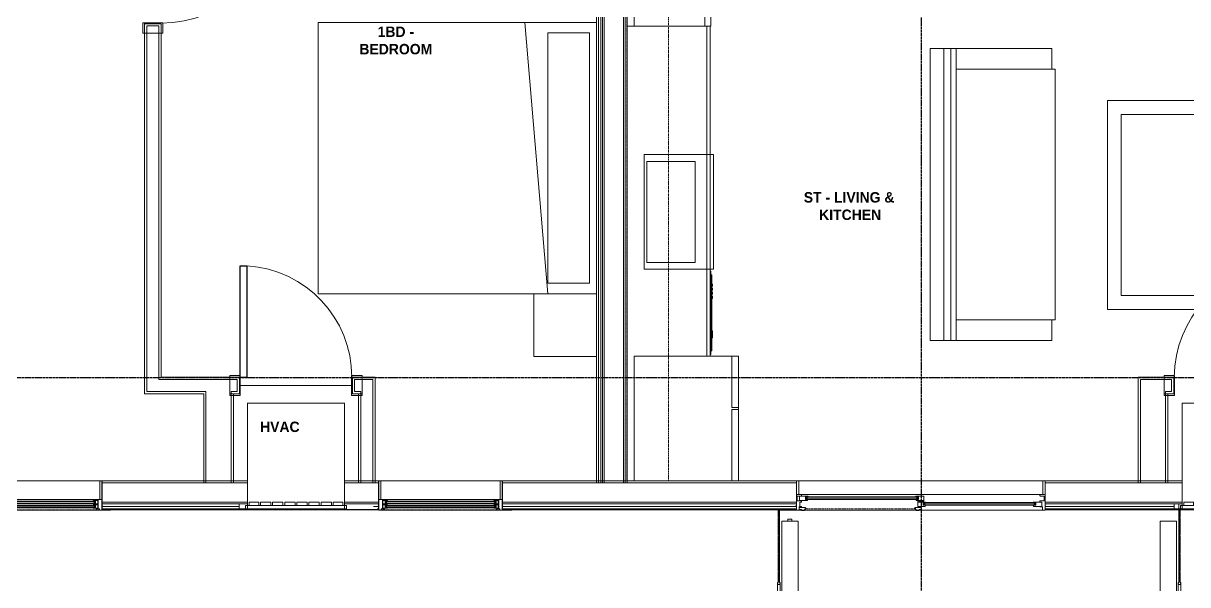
# Model space of a CAD drawing. Header units: inches. Extents: x -4093 to -1777, y 9773 to 12264.
# Drawn here: x -3085.6 to -2750.8, y 11226.4 to 11387.7 of the extents above; entities that cross this region are included whole.
import ezdxf

# ---------------------------------------------------------------- set-up
doc = ezdxf.new("R2010")
doc.units = ezdxf.units.IN
doc.header["$MEASUREMENT"] = 0
for name, pattern in [('Center 1_4_', [0.53125, 0.25, -0.09375, 0.09375, -0.09375]), ('Dash', [0.25, 0.125, -0.125]), ('Grid Line 1_2_', [0.875, 0.5, -0.125, 0.125, -0.125]), ('Hidden 1_8_', [0.1875, 0.125, -0.0625])]:
    doc.linetypes.add(name, pattern=pattern)
for name, color, linetype, lineweight in [('0-1', 7, 'Continuous', 5), ('0-2', 7, 'Continuous', 9), ('A-AREA-IDEN', 2, 'Continuous', 9), ('A-DETL-CNTR', 5, 'Center 1_4_', 9), ('A-DETL-GENF', 92, 'Continuous', 18), ('A-DETL-GENF-2', 92, 'Continuous', 9), ('A-DETL-GENF-HDLN', 1, 'Dash', 9), ('A-DETL-HDLN', 90, 'Hidden 1_8_', 9), ('A-DOOR', 31, 'Continuous', 18), ('A-DOOR-1', 7, 'Continuous', 9), ('A-DOOR-2', 10, 'Continuous', 30), ('A-DOOR-4', 31, 'Continuous', 9), ('A-DOOR-FRAM-2', 31, 'Continuous', 9), ('A-FLOR-1', 7, 'Continuous', 9), ('A-FLOR-2', 192, 'Continuous', 9), ('A-FLOR-HRAL', 11, 'Continuous', 9), ('A-GENM', 5, 'Continuous', 9), ('A-GLAZ', 151, 'Continuous', 18), ('A-GLAZ-1', 151, 'Continuous', 9), ('A-GLAZ-2', 151, 'Continuous', 30), ('A-WALL', 113, 'Continuous', 18), ('A-WALL-1', 7, 'Continuous', 9), ('A-WALL-2', 250, 'Continuous', 18), ('A-WALL-3', 113, 'Continuous', 9), ('I-FURN', 30, 'Continuous', 9), ('I-FURN-1', 7, 'Continuous', 9), ('I-WALL-1', 7, 'Continuous', 9), ('P-SANR-FIXT-1', 7, 'Continuous', 9), ('Q-CASE-1', 7, 'Continuous', 9), ('Q-CASE-HDLN-1', 7, 'Dash', 9), ('Q-SPCQ-1', 7, 'Continuous', 9), ('S-BEAM', 12, 'Continuous', 9), ('S-GRID-1', 1, 'Grid Line 1_2_', 30)]:
    doc.layers.add(name, color=color, linetype=linetype, lineweight=lineweight)
doc.styles.add('Century Gothic_B', font='GOTHICB.TTF', dxfattribs={"height": 3})

# ---------------------------------------------------------------- blocks, each defined once
blk = doc.blocks.new('SWING - SINGLE - FLUSH - SWING - FLUSH - 2-10 x 6-8 - PRIVACY-4346070-BACKGROUND - 3RD FLOOR')
at = {"layer": 'A-DOOR-1'}
for p, q in [((-20, 2.37), (-20, 2.87)), ((-20, 2.87), (-17, 2.87)), ((-20, 2.37), (-17, 2.37)), ((-20, -2.88), (-20, 2.37)), ((-17, 2.37), (-20, 2.37)), ((-17, 2.87), (-17, 2.37)), ((-17, 2.37), (-17, -2.88)), ((17, 2.37), (17, 2.87)), ((17, 2.87), (20, 2.87)), ((17, 2.37), (20, 2.37)), ((17, -2.88), (17, 2.37)), ((20, 2.37), (17, 2.37)), ((20, 2.87), (20, 2.37)), ((20, 2.37), (20, -2.88)), ((-17, -2.88), (-20, -2.88)), ((20, -2.88), (17, -2.88))]:
    blk.add_line(p, q, dxfattribs=at)
blk.add_arc((17, -2.38), 34.07, 180, 266.6343, dxfattribs=at)
at = {"layer": 'A-DOOR-2'}
for p, q in [((15, -2.38), (15, -36.38)), ((17, -2.38), (15, -2.38)), ((17, -2.38), (17, -36.38)), ((17, -36.38), (15, -36.38))]:
    blk.add_line(p, q, dxfattribs=at)
blk = doc.blocks.new('Bed-Standard - King 78_ x 80_-V2-BACKGROUND - 3RD FLOOR')
at = {"layer": 'I-FURN-1'}
for p, q in [((-28.31, 38.2), (-28.31, -41.8)), ((49.69, -41.8), (49.69, 38.2)), ((-25.31, 36.2), (-25.31, 24.2)), ((-25.31, 36.2), (46.69, 36.2)), ((46.69, 36.2), (46.69, 24.2)), ((49.69, 24.2), (-28.31, 17.63)), ((-25.31, 24.2), (46.69, 24.2)), ((-28.31, -41.8), (49.69, -41.8))]:
    blk.add_line(p, q, dxfattribs=at)
blk = doc.blocks.new('Table-Night Stand - 18_ x 18_ x 24_-V13-BACKGROUND - 3RD FLOOR')
at = {"layer": 'I-FURN-1'}
for p, q in [((18.15, 0), (18.15, 18)), ((0.15, 0), (18.15, 0))]:
    blk.add_line(p, q, dxfattribs=at)
blk = doc.blocks.new('SWING - SINGLE - FLUSH - SWING - 32_ x 80_ - WITH ACOUSTICAL SEAL-4346081-BACKGROUND - 3RD FLOOR')
at = {"layer": 'A-DOOR-1'}
for p, q in [((-19, 2.37), (-19, 2.87)), ((-19, 2.87), (-16, 2.87)), ((-19, 2.37), (-16, 2.37)), ((-19, -2.88), (-19, 2.37)), ((-16, 2.37), (-19, 2.37)), ((-16, 2.87), (-16, 2.37)), ((-16, 2.37), (-16, -2.88)), ((16, 2.37), (16, 2.87)), ((16, 2.87), (19, 2.87)), ((16, 2.37), (19, 2.37)), ((16, -2.88), (16, 2.37)), ((19, 2.37), (16, 2.37)), ((19, 2.87), (19, 2.37)), ((19, 2.37), (19, -2.88)), ((-16, -2.88), (-19, -2.88)), ((19, -2.88), (16, -2.88))]:
    blk.add_line(p, q, dxfattribs=at)
blk.add_arc((16, -2.38), 32.07, 180, 266.4241, dxfattribs=at)
at = {"layer": 'A-DOOR-2'}
for p, q in [((14, -2.38), (14, -34.38)), ((16, -2.38), (14, -2.38)), ((16, -2.38), (16, -34.38)), ((16, -34.38), (14, -34.38))]:
    blk.add_line(p, q, dxfattribs=at)
blk = doc.blocks.new('Couch-Both_Arms-Generic - 1-1372852-BACKGROUND - 3RD FLOOR')
at = {"layer": 'I-FURN'}
for p, q in [((-42, 17.5), (-36, 17.5)), ((-42, -10), (-42, 17.5)), ((-36, 18.5), (36, 18.5)), ((-36, 17.5), (-36, 18.5)), ((-36, 17.5), (-36, -10)), ((36, 18.5), (36, 17.5)), ((36, 17.5), (42, 17.5)), ((36, -10), (36, 17.5)), ((42, 17.5), (42, -10)), ((-42, -10), (42, -10)), ((-42, -13.5), (-42, -10)), ((42, -10), (42, -13.5)), ((-42, -11.5), (42, -11.5)), ((-42, -13.5), (42, -13.5)), ((42, -13.5), (-42, -13.5))]:
    blk.add_line(p, q, dxfattribs=at)
at = {"layer": 'I-FURN-1'}
for p, q in [((-42, -17.5), (-42, -13.5)), ((42, -13.5), (42, -17.5)), ((42, -17.5), (-42, -17.5))]:
    blk.add_line(p, q, dxfattribs=at)
blk = doc.blocks.new('Table-Coffee - one-1372853-BACKGROUND - 3RD FLOOR')
at = {"layer": 'I-FURN-1'}
for p, q in [((-29.28, 11.25), (30.72, 11.25)), ((-29.28, -18.75), (-29.28, 11.25)), ((30.72, 11.25), (30.72, -18.75)), ((26.72, 7.25), (-25.28, 7.25)), ((-25.28, 7.25), (-25.28, -14.75)), ((26.72, -14.75), (26.72, 7.25)), ((-25.28, -14.75), (26.72, -14.75)), ((30.72, -18.75), (-29.28, -18.75))]:
    blk.add_line(p, q, dxfattribs=at)
blk = doc.blocks.new('SWING - SINGLE - FLUSH - SWING - 32_ x 80_ - WITH ACOUSTICAL SEAL-4346071-BACKGROUND - 3RD FLOOR')
at = {"layer": 'A-DOOR-1'}
for p, q in [((-16, 2.87), (-19, 2.87)), ((-19, 2.87), (-19, -2.38)), ((-16, -2.38), (-16, 2.87)), ((19, 2.87), (16, 2.87)), ((16, 2.87), (16, -2.38)), ((19, -2.38), (19, 2.87)), ((-19, -2.38), (-16, -2.38)), ((-16, -2.38), (-19, -2.38)), ((-19, -2.38), (-19, -2.88)), ((-19, -2.88), (-16, -2.88)), ((-16, -2.88), (-16, -2.38)), ((16, -2.38), (19, -2.38)), ((19, -2.38), (16, -2.38)), ((16, -2.38), (16, -2.88)), ((16, -2.88), (19, -2.88)), ((19, -2.88), (19, -2.38))]:
    blk.add_line(p, q, dxfattribs=at)
blk.add_arc((16, 2.37), 32.07, 93.5759, 180, dxfattribs=at)
at = {"layer": 'A-DOOR-2'}
for p, q in [((14, 2.37), (14, 34.38)), ((16, 34.38), (14, 34.38)), ((16, 2.37), (16, 34.38)), ((16, 2.37), (14, 2.37))]:
    blk.add_line(p, q, dxfattribs=at)
blk = doc.blocks.new('OD_CW_Base Cabinet - OD_CW_Base Cabinet-V61-BACKGROUND - 3RD FLOOR')
at = {"layer": 'Q-CASE-1'}
for p, q in [((0.74, 23.81), (0.74, 21.81)), ((36.49, 0), (131.34, 0)), ((161.34, 0), (191.34, 0))]:
    blk.add_line(p, q, dxfattribs=at)
blk = doc.blocks.new('OD_CW_Upper Cabinet - OD_CW_Upper Cabinet-4366994-BACKGROUND - 3RD FLOOR')
at = {"layer": 'Q-CASE-HDLN-1'}
for p, q in [((191.34, 24), (0.74, 24)), ((0.74, 24), (0.74, 12)), ((191.34, 12), (191.34, 24)), ((0.74, 12), (191.34, 12))]:
    blk.add_line(p, q, dxfattribs=at)
blk = doc.blocks.new('Refrigerator_-_Side-by-Side_6047 - 36_ X 30_-1372843-BACKGROUND - 3RD FLOOR')
at = {"layer": 'Q-SPCQ-1'}
for p, q in [((-17.88, 15.58), (17.87, 15.58)), ((-17.88, -14.42), (-17.88, 15.58)), ((-17.88, 15.58), (-3.13, 15.58)), ((-17.88, 15.58), (-17.88, 13.58)), ((-3.13, 13.58), (-17.88, 13.58)), ((-3.13, 13.58), (-3.13, 15.58)), ((-2.63, 15.58), (17.87, 15.58)), ((-2.63, 15.58), (-2.63, 13.58)), ((17.87, 13.58), (-2.63, 13.58)), ((17.87, 15.58), (17.87, -14.42)), ((17.87, 13.58), (17.87, 15.58)), ((17.87, -14.42), (-17.88, -14.42))]:
    blk.add_line(p, q, dxfattribs=at)
blk = doc.blocks.new('Stainless Steel Farmhous Kitchen Sink - Stainless Steel Farmhous Kitchen Sink-2443921-BACKGROUND - 3RD FLOOR')
at = {"layer": 'P-SANR-FIXT-1'}
for p, q in [((0, -2.25), (-33, -2.25)), ((-33, -2.25), (-33, -22.2)), ((-31, -16.96), (-31, -3)), ((-31, -3), (-2, -3)), ((-2, -3), (-2, -16.96)), ((0, -22.2), (0, -2.25)), ((-2, -16.96), (-31, -16.96)), ((-33, -22.2), (0, -22.2))]:
    blk.add_line(p, q, dxfattribs=at)
blk = doc.blocks.new('CTR - 1st Phase - Unit Layouts_rvt-1-BACKGROUND - 3RD FLOOR')
at = {"layer": 'A-FLOR-1'}
for p, q in [((-3023.17, 11283.64), (-2991.17, 11283.64)), ((-2862.59, 11256.26), (-2792.46, 11256.26))]:
    blk.add_line(p, q, dxfattribs=at)
at = {"layer": 'A-WALL-1'}
for p, q in [((-3045.95, 11387.61), (-3050.7, 11387.61)), ((-3050.7, 11387.61), (-3050.7, 11281.26)), ((-3045.95, 11286.01), (-3045.95, 11387.61)), ((-3023.42, 11286.01), (-3045.95, 11286.01)), ((-3023.42, 11281.26), (-3023.42, 11286.01)), ((-2989.17, 11286.01), (-2990.92, 11286.01)), ((-2990.92, 11286.01), (-2990.92, 11281.26)), ((-2985.05, 11286.01), (-2989.17, 11286.01)), ((-2984.42, 11286.01), (-2985.05, 11286.01)), ((-2984.42, 11255.64), (-2984.42, 11286.01)), ((-2754.79, 11286.02), (-2756.47, 11286.02)), ((-2754.79, 11281.27), (-2754.79, 11286.02)), ((-3050.7, 11281.26), (-3050.07, 11281.26)), ((-3050.07, 11281.26), (-3045.95, 11281.26)), ((-3045.95, 11281.26), (-3033.67, 11281.26)), ((-3025.17, 11281.26), (-3023.42, 11281.26)), ((-2990.92, 11281.26), (-2989.17, 11281.26)), ((-2989.17, 11281.26), (-2989.17, 11255.64)), ((-2756.47, 11281.27), (-2754.79, 11281.27)), ((-2989.17, 11255.64), (-2984.42, 11255.64))]:
    blk.add_line(p, q, dxfattribs=at)
at = {"layer": 'A-WALL-2'}
for p, q in [((-3050.07, 11386.98), (-3050.07, 11281.89)), ((-3048.32, 11386.98), (-3050.07, 11386.98)), ((-3046.57, 11386.98), (-3048.32, 11386.98)), ((-3046.57, 11285.39), (-3046.57, 11386.98)), ((-3045.95, 11285.39), (-3046.57, 11285.39)), ((-3024.05, 11285.39), (-3045.95, 11285.39)), ((-3024.05, 11283.64), (-3024.05, 11285.39)), ((-3024.05, 11281.89), (-3024.05, 11283.64)), ((-2989.17, 11285.39), (-2990.3, 11285.39)), ((-2990.3, 11285.39), (-2990.3, 11283.64)), ((-2990.3, 11283.64), (-2990.3, 11281.89)), ((-2989.17, 11285.39), (-2988.55, 11285.39)), ((-2988.55, 11285.39), (-2985.05, 11285.39)), ((-2985.05, 11285.39), (-2985.05, 11255.64)), ((-2764.35, 11285.39), (-2764.35, 11255.64)), ((-2764.35, 11285.39), (-2757.1, 11285.39)), ((-2757.1, 11285.39), (-2756.47, 11285.39)), ((-2755.41, 11285.39), (-2756.47, 11285.39)), ((-2755.41, 11283.64), (-2755.41, 11285.39)), ((-2755.41, 11281.89), (-2755.41, 11283.64)), ((-3046.57, 11281.89), (-3050.07, 11281.89)), ((-3045.95, 11281.89), (-3046.57, 11281.89)), ((-3045.95, 11281.89), (-3033.05, 11281.89)), ((-3033.05, 11281.26), (-3033.05, 11281.89)), ((-3033.05, 11281.26), (-3033.05, 11255.64)), ((-3025.8, 11281.89), (-3024.05, 11281.89)), ((-3025.8, 11281.26), (-3025.8, 11281.89)), ((-3025.8, 11281.26), (-3025.8, 11255.64)), ((-2990.3, 11281.89), (-2989.17, 11281.89)), ((-2989.17, 11281.89), (-2988.55, 11281.89)), ((-2988.55, 11281.89), (-2988.55, 11255.64)), ((-2757.1, 11281.89), (-2757.1, 11255.64)), ((-2757.1, 11281.89), (-2756.47, 11281.89)), ((-2756.47, 11281.89), (-2755.41, 11281.89))]:
    blk.add_line(p, q, dxfattribs=at)
at = {"layer": 'I-WALL-1'}
for p, q in [((-2764.35, 11286.02), (-2764.97, 11286.02)), ((-2764.97, 11286.02), (-2764.97, 11255.64)), ((-2756.47, 11286.02), (-2764.35, 11286.02)), ((-3033.67, 11281.26), (-3033.67, 11255.64)), ((-3025.17, 11255.64), (-3025.17, 11281.26)), ((-2756.47, 11255.64), (-2756.47, 11281.27)), ((-3033.67, 11255.64), (-3025.17, 11255.64)), ((-2764.97, 11255.64), (-2756.47, 11255.64))]:
    blk.add_line(p, q, dxfattribs=at)
at = {"layer": 'Q-CASE-1'}
for p, q in [((-2889.07, 11386.87), (-2889.07, 11292.02)), ((-2889.07, 11292.02), (-2889.07, 11386.87)), ((-2888.07, 11386.87), (-2888.07, 11292.02)), ((-2909.89, 11256.27), (-2911.89, 11256.27))]:
    blk.add_line(p, q, dxfattribs=at)
at = {"layer": 'Q-SPCQ-1'}
for p, q in [((-2909.89, 11386.87), (-2909.89, 11416.87)), ((-2889.64, 11386.87), (-2889.64, 11416.87)), ((-2889.64, 11416.87), (-2889.64, 11386.87)), ((-2887.89, 11416.87), (-2887.89, 11386.87)), ((-2909.89, 11386.87), (-2911.89, 11386.87)), ((-2889.64, 11386.87), (-2909.89, 11386.87)), ((-2889.64, 11386.87), (-2887.89, 11386.87)), ((-2888.05, 11316.52), (-2888.07, 11316.52)), ((-2887.86, 11315.45), (-2887.86, 11316.32)), ((-2887.86, 11292.72), (-2887.86, 11315.45)), ((-2887.86, 11315.43), (-2887.61, 11315.43)), ((-2887.61, 11315.43), (-2887.61, 11293.61)), ((-2887.36, 11312.8), (-2887.61, 11312.8)), ((-2887.61, 11312.21), (-2887.36, 11312.21)), ((-2887.36, 11311.62), (-2887.61, 11311.62)), ((-2887.61, 11311.03), (-2887.36, 11311.03)), ((-2887.36, 11310.44), (-2887.61, 11310.44)), ((-2887.36, 11312.8), (-2887.36, 11312.21)), ((-2887.36, 11311.62), (-2887.36, 11311.03)), ((-2887.36, 11310.44), (-2887.36, 11309.85)), ((-2887.61, 11309.85), (-2887.36, 11309.85)), ((-2887.36, 11309.26), (-2887.61, 11309.26)), ((-2887.61, 11308.67), (-2887.36, 11308.67)), ((-2887.36, 11309.26), (-2887.36, 11308.67)), ((-2887.36, 11299.31), (-2887.61, 11299.31)), ((-2887.61, 11297.34), (-2887.36, 11297.34)), ((-2887.36, 11299.31), (-2887.36, 11298.33)), ((-2887.36, 11298.33), (-2887.36, 11297.34)), ((-2887.86, 11293.61), (-2887.61, 11293.61)), ((-2888.07, 11292.52), (-2888.05, 11292.52))]:
    blk.add_line(p, q, dxfattribs=at)
for centre, radius, start, end in [((-2888.93, 11315.45), 1.07, 0, 36.3436), ((-2888.05, 11316.32), 0.197, 0, 90), ((-2888.05, 11292.72), 0.197, 270, 0), ((-2888.05, 11292.72), 0.197, 285, 345)]:
    blk.add_arc(centre, radius, start, end, dxfattribs=at)
at = {"layer": '0-2'}
for name, p, rotation in [('OD_CW_Upper Cabinet - OD_CW_Upper Cabinet-4366994-BACKGROUND - 3RD FLOOR', (-2888.07, 11255.53), 90.00000000001663), ('OD_CW_Base Cabinet - OD_CW_Base Cabinet-V61-BACKGROUND - 3RD FLOOR', (-2888.07, 11255.53), 89.99999999999577), ('SWING - SINGLE - FLUSH - SWING - FLUSH - 2-10 x 6-8 - PRIVACY-4346070-BACKGROUND - 3RD FLOOR', (-3048.32, 11404.86), 89.99999999995018), ('Bed-Standard - King 78_ x 80_-V2-BACKGROUND - 3RD FLOOR', (-2958.97, 11359.7), 269.9999999999699), ('Couch-Both_Arms-Generic - 1-1372852-BACKGROUND - 3RD FLOOR', (-2807.35, 11338.52), 270.0000000000206), ('Table-Coffee - one-1372853-BACKGROUND - 3RD FLOOR', (-2762.6, 11334.8), 90.00000000001687), ('Stainless Steel Farmhous Kitchen Sink - Stainless Steel Farmhous Kitchen Sink-2443921-BACKGROUND - 3RD FLOOR', (-2909.3, 11350.02), 90.00000000000058), ('SWING - SINGLE - FLUSH - SWING - 32_ x 80_ - WITH ACOUSTICAL SEAL-4346081-BACKGROUND - 3RD FLOOR', (-3007.17, 11283.64), 180), ('Table-Night Stand - 18_ x 18_ x 24_-V13-BACKGROUND - 3RD FLOOR', (-2938.76, 11310.16), 269.9999999999699), ('Refrigerator_-_Side-by-Side_6047 - 36_ X 30_-1372843-BACKGROUND - 3RD FLOOR', (-2895.46, 11274.14), 270.000000000001)]:
    blk.add_blockref(name, p, dxfattribs=dict(at, rotation=rotation))
blk.add_blockref('SWING - SINGLE - FLUSH - SWING - 32_ x 80_ - WITH ACOUSTICAL SEAL-4346071-BACKGROUND - 3RD FLOOR', (-2738.54, 11283.64), dxfattribs=at)
blk = doc.blocks.new('CTR - 1st Phase - Common Walls_rvt-1-BACKGROUND - 3RD FLOOR')
at = {"layer": 'A-WALL-2'}
for p, q in [((-2920.14, 11255.64), (-2920.14, 11640.61)), ((-2919.51, 11255.64), (-2919.51, 11640.61)), ((-2919.01, 11255.64), (-2919.01, 11640.61)), ((-2918.51, 11255.64), (-2918.51, 11640.61)), ((-2913.01, 11255.64), (-2913.01, 11640.61)), ((-2912.51, 11255.64), (-2912.51, 11640.61))]:
    blk.add_line(p, q, dxfattribs=at)
at = {"layer": 'I-WALL-1'}
for p, q in [((-2920.76, 11602.11), (-2920.76, 11255.64)), ((-2911.89, 11255.64), (-2911.89, 11601.87)), ((-2920.76, 11255.64), (-2911.89, 11255.64))]:
    blk.add_line(p, q, dxfattribs=at)
blk = doc.blocks.new('CTR - 1st Phase - Structure_rvt-1-BACKGROUND - 3RD FLOOR')
at = {"layer": 'S-GRID-1'}
for p, q in [((-2827.32, 9772.61), (-2827.32, 12247.5)), ((-1777.25, 11285.79), (-4076.95, 11285.79))]:
    blk.add_line(p, q, dxfattribs=at)
blk = doc.blocks.new('Perforated Panel at Magic-Pak - hvac panel - 3rd floor-2505074-BACKGROUND - 3RD FLOOR')
at = {"layer": 'A-GLAZ-1'}
for p, q in [((-19.01, -4.13), (19.01, -4.13)), ((19.01, -4.19), (-19.01, -4.19))]:
    blk.add_line(p, q, dxfattribs=at)
blk = doc.blocks.new('V-Series_EWC4_SPVU_RFA_2015 - 2ND AND 3RD FLOOR-2226480-BACKGROUND - 3RD FLOOR')
at = {"layer": 'A-GENM'}
for p, q in [((-3859.97, 11740.34), (-3859.97, 11739.78)), ((-3858.97, 11740.34), (-3859.97, 11740.34)), ((-3859.97, 11739.78), (-3859.97, 11711.9)), ((-3858.97, 11739.78), (-3859.97, 11739.78)), ((-3859.97, 11739.78), (-3858.97, 11739.78)), ((-3858.97, 11739.78), (-3858.97, 11740.34)), ((-3858.97, 11711.9), (-3858.97, 11739.78)), ((-3829.54, 11739.78), (-3858.97, 11739.78)), ((-3858.97, 11739.78), (-3858.97, 11739.34)), ((-3858.97, 11739.34), (-3857.97, 11739.34)), ((-3857.97, 11739.34), (-3857.97, 11736.54)), ((-3829.54, 11711.9), (-3829.54, 11739.78)), ((-3857.97, 11736.54), (-3858.97, 11736.54)), ((-3858.97, 11736.54), (-3858.97, 11736.04)), ((-3858.97, 11736.04), (-3857.97, 11736.04)), ((-3857.97, 11736.04), (-3857.97, 11733.06)), ((-3857.97, 11733.06), (-3858.97, 11733.06)), ((-3858.97, 11733.06), (-3858.97, 11732.56)), ((-3858.97, 11732.56), (-3857.97, 11732.56)), ((-3857.97, 11732.56), (-3857.97, 11729.57)), ((-3857.97, 11729.57), (-3858.97, 11729.57)), ((-3858.97, 11729.57), (-3858.97, 11729.07)), ((-3858.97, 11729.07), (-3857.97, 11729.07)), ((-3857.97, 11729.07), (-3857.97, 11726.09)), ((-3857.97, 11726.09), (-3858.97, 11726.09)), ((-3858.97, 11726.09), (-3858.97, 11725.59)), ((-3858.97, 11725.59), (-3857.97, 11725.59)), ((-3857.97, 11725.59), (-3857.97, 11722.61)), ((-3857.97, 11722.61), (-3858.97, 11722.61)), ((-3858.97, 11722.61), (-3858.97, 11722.11)), ((-3858.97, 11722.11), (-3857.97, 11722.11)), ((-3857.97, 11722.11), (-3857.97, 11719.12)), ((-3857.97, 11719.12), (-3858.97, 11719.12)), ((-3858.97, 11719.12), (-3858.97, 11718.62)), ((-3858.97, 11718.62), (-3857.97, 11718.62)), ((-3857.97, 11715.64), (-3858.97, 11715.64)), ((-3858.97, 11715.64), (-3858.97, 11715.14)), ((-3857.97, 11718.62), (-3857.97, 11715.64)), ((-3858.97, 11715.14), (-3857.97, 11715.14)), ((-3857.97, 11712.34), (-3858.97, 11712.34)), ((-3858.97, 11712.34), (-3858.97, 11711.9)), ((-3857.97, 11715.14), (-3857.97, 11712.34)), ((-3859.97, 11711.9), (-3858.97, 11711.9)), ((-3859.97, 11711.9), (-3859.97, 11711.34)), ((-3858.97, 11711.9), (-3859.97, 11711.9)), ((-3859.97, 11711.34), (-3858.97, 11711.34)), ((-3858.97, 11711.34), (-3858.97, 11711.9)), ((-3858.97, 11711.9), (-3829.54, 11711.9))]:
    blk.add_line(p, q, dxfattribs=at)
blk = doc.blocks.new('Perforated Panel at Magic-Pak - hvac panel - 3rd floor-2505077-BACKGROUND - 3RD FLOOR')
at = {"layer": 'A-GLAZ-1'}
for p, q in [((-19.01, -4.13), (19.01, -4.13)), ((-19.01, -4.19), (-19.01, -4.13)), ((19.01, -4.19), (-19.01, -4.19)), ((19.01, -4.13), (19.01, -4.19))]:
    blk.add_line(p, q, dxfattribs=at)
blk = doc.blocks.new('Door-Sliding-Marvin-2_Panel_Patio_Door-Essential - LL-MARVIN ESSENTIAL SLIDING - 6_-0_X6_-10_ - 3RD FLOOR-3441133-BACKGROUND - 3RD FLOOR')
at = {"layer": 'A-DETL-GENF'}
for p, q in [((-35, 4.28), (-35.75, 4.28)), ((-35.75, 4.28), (-35.75, -0.19)), ((-35, 3.31), (-35, 4.28)), ((-0.24, 4.05), (-0.24, 3.53)), ((0.34, 4.05), (-0.24, 4.05)), ((-0.24, 3.53), (1.51, 3.53)), ((0.6, 4.36), (0.34, 4.05)), ((1.35, 4.36), (0.6, 4.36)), ((1.35, 4.05), (1.35, 4.36)), ((1.35, 4.05), (1.51, 4.05)), ((1.51, 3.69), (1.51, 4.05)), ((1.71, 3.69), (1.51, 3.69)), ((1.51, 3.65), (1.75, 3.65)), ((1.51, 3.53), (1.51, 3.65)), ((1.64, 3.83), (1.64, 3.94)), ((1.75, 3.94), (1.64, 3.94)), ((1.64, 3.83), (1.71, 3.83)), ((1.71, 3.83), (1.71, 3.69)), ((1.75, 3.65), (1.75, 3.94)), ((33.01, 3.94), (33.12, 3.94)), ((33.01, 3.65), (33.01, 3.94)), ((33.25, 3.65), (33.01, 3.65)), ((33.12, 3.83), (33.05, 3.83)), ((33.05, 3.83), (33.05, 3.69)), ((33.05, 3.69), (33.25, 3.69)), ((33.12, 3.83), (33.12, 3.94)), ((33.25, 3.69), (33.25, 4.05)), ((33.41, 4.05), (33.25, 4.05)), ((33.25, 3.53), (33.25, 3.65)), ((35, 3.53), (33.25, 3.53)), ((33.41, 4.05), (33.41, 4.36)), ((33.41, 4.36), (34.16, 4.36)), ((34.16, 4.36), (34.42, 4.05)), ((34.42, 4.05), (35, 4.05)), ((35, 4.28), (35.75, 4.28)), ((35, 3.31), (35, 4.28)), ((35.75, 4.28), (35.75, -0.19)), ((-37.25, 3.19), (-37.25, 3.23)), ((-35.75, 3.23), (-37.25, 3.23)), ((-35.91, 3.19), (-37.25, 3.19)), ((-35.91, 3.19), (-35.91, 3.08)), ((-35.75, 3.08), (-35.91, 3.08)), ((-35.5, 1.62), (-35.5, 0.25)), ((-35.5, 1.62), (-34.25, 1.62)), ((-35.5, 0.25), (-34.39, 0.25)), ((-34.25, 3.31), (-35, 3.31)), ((-34.81, 3.19), (-32.46, 3.19)), ((-34.81, 1.94), (-34.81, 3.19)), ((-32.41, 1.94), (-34.81, 1.94)), ((-34.39, 0.25), (-34.25, 0.1)), ((-34.25, 3.19), (-34.25, 3.31)), ((-34.25, 1.62), (-34.25, 1.94)), ((-34.25, -0.19), (-34.25, 0.1)), ((-32.38, 2.87), (-33.09, 2.87)), ((-33.09, 2.87), (-33.09, 2.12)), ((-33.09, 2.12), (-32.34, 2.12)), ((-32.98, 2.87), (-0.77, 2.87)), ((-32.98, 2.72), (-32.98, 2.87)), ((-32.98, 2.72), (-0.77, 2.72)), ((-32.98, 2.27), (-0.77, 2.27)), ((-32.98, 2.27), (-32.98, 2.12)), ((-32.98, 2.12), (-0.77, 2.12)), ((-32.87, 2.72), (-32.87, 2.27)), ((-32.61, 2.72), (-32.61, 2.27)), ((-32.46, 3.19), (-32.38, 2.87)), ((-32.34, 2), (-32.41, 1.94)), ((-32.34, 2.12), (-32.34, 2)), ((-0.66, 2.12), (-1.41, 2.12)), ((-1.41, 2.12), (-1.41, 2)), ((-1.41, 2), (-1.34, 1.94)), ((-1.29, 3.19), (-1.38, 2.87)), ((-1.38, 2.87), (-0.66, 2.87)), ((-1.34, 1.94), (0.87, 1.94)), ((0.87, 3.19), (-1.29, 3.19)), ((-1.14, 2.72), (-1.14, 2.27)), ((-0.88, 2.72), (-0.88, 2.27)), ((0.24, 1.82), (-0.88, 1.72)), ((-0.88, 0.25), (-0.88, 1.72)), ((-0.88, 1.5), (1.29, 1.5)), ((1.34, 0.25), (-0.88, 0.25)), ((-0.77, 2.72), (-0.77, 2.87)), ((-0.77, 2.27), (-0.77, 2.12)), ((-0.66, 2.87), (-0.66, 2.12)), ((-0.43, 1.68), (0.43, 1.76)), ((-0.43, 1.58), (-0.43, 1.68)), ((-0.24, 1.58), (-0.43, 1.58)), ((-0.24, 1.62), (0.87, 1.72)), ((-0.24, 1.62), (-0.24, 1.7)), ((-0.24, 1.51), (-0.24, 1.58)), ((0.24, 1.93), (0.24, 1.86)), ((0.24, 1.86), (0.43, 1.86)), ((0.24, 1.82), (0.24, 1.74)), ((0.43, 1.86), (0.43, 1.76)), ((0.66, 1.19), (0.66, 0.44)), ((1.37, 1.19), (0.66, 1.19)), ((0.66, 0.44), (1.41, 0.44)), ((0.77, 1.19), (33.04, 1.19)), ((0.77, 1.04), (0.77, 1.19)), ((0.77, 1.04), (33.04, 1.04)), ((0.77, 0.58), (33.04, 0.58)), ((0.77, 0.58), (0.77, 0.44)), ((0.77, 0.44), (33.04, 0.44)), ((0.87, 1.72), (0.87, 3.19)), ((0.88, 1.04), (0.88, 0.58)), ((1.14, 1.04), (1.14, 0.58)), ((1.29, 1.5), (1.37, 1.19)), ((1.41, 0.31), (1.34, 0.25)), ((1.41, 0.44), (1.41, 0.31)), ((33.16, 0.44), (32.41, 0.44)), ((32.41, 0.44), (32.41, 0.31)), ((32.41, 0.31), (32.47, 0.25)), ((32.52, 1.5), (32.44, 1.19)), ((32.44, 1.19), (33.16, 1.19)), ((32.47, 0.25), (34.84, 0.25)), ((34.84, 1.5), (32.52, 1.5)), ((32.68, 1.04), (32.68, 0.58)), ((32.93, 1.04), (32.93, 0.58)), ((33.04, 1.04), (33.04, 1.19)), ((33.04, 0.58), (33.04, 0.44)), ((33.16, 1.19), (33.16, 0.44)), ((34.25, 3.19), (34.25, 3.31)), ((34.25, 3.31), (35, 3.31)), ((34.81, 3.19), (34.25, 3.19)), ((34.81, 1.94), (34.25, 1.94)), ((34.25, 1.62), (34.25, 1.94)), ((35.5, 1.62), (34.25, 1.62)), ((34.39, 0.25), (34.25, 0.1)), ((34.25, -0.19), (34.25, 0.1)), ((35.5, 0.25), (34.39, 0.25)), ((34.81, 1.94), (34.81, 3.19)), ((34.84, 0.25), (34.84, 1.5)), ((35.5, 1.62), (35.5, 0.25)), ((35.75, 3.23), (37.25, 3.23)), ((35.75, 3.08), (35.9, 3.08)), ((35.9, 3.19), (35.9, 3.08)), ((35.9, 3.19), (37.25, 3.19)), ((37.25, 3.19), (37.25, 3.23)), ((-35.75, -0.19), (-34.25, -0.19)), ((35.75, -0.19), (34.25, -0.19))]:
    blk.add_line(p, q, dxfattribs=at)
at = {"layer": 'A-DETL-GENF-2'}
for p, q in [((-32.87, 2.72), (-32.87, 2.27)), ((-32.61, 2.72), (-32.61, 2.27))]:
    blk.add_line(p, q, dxfattribs=at)
at = {"layer": 'A-DETL-GENF-HDLN'}
blk.add_line((1.75, 3.94), (33.01, 3.94), dxfattribs=at)
at = {"layer": 'A-DOOR'}
for p, q in [((-35.06, -0.22), (-35.75, -0.22)), ((-35.75, -0.22), (-35.75, -4.19)), ((-35.06, -4.19), (-35.06, -0.22)), ((35.06, -0.22), (35.06, -4.19)), ((35.75, -0.22), (35.06, -0.22)), ((35.75, -4.19), (35.75, -0.22)), ((-35.75, -4.19), (-35.06, -4.19)), ((35.06, -4.19), (35.75, -4.19))]:
    blk.add_line(p, q, dxfattribs=at)
at = {"layer": 'A-DOOR-4'}
for p, q in [((40.68, 4.25), (35.75, 4.25)), ((40.68, 4.19), (40.68, 4.25))]:
    blk.add_line(p, q, dxfattribs=at)
at = {"layer": 'A-DOOR-FRAM-2'}
for p, q in [((35.75, 4.28), (-35.75, 4.28)), ((-35.75, 4.28), (-35.75, -0.19)), ((35.75, -0.19), (35.75, 4.28)), ((-35.75, -0.19), (35.75, -0.19))]:
    blk.add_line(p, q, dxfattribs=at)
blk = doc.blocks.new('Window-Double_Hung-Marvin-Essential - 1-WIDE _TEMP LOWER_ ESDH3066-3454269-BACKGROUND - 3RD FLOOR')
at = {"layer": 'A-DETL-GENF'}
for p, q in [((-19.25, -3.23), (-19.25, -3.19)), ((-19.25, -3.19), (-17.9, -3.19)), ((-17.75, -3.23), (-19.25, -3.23)), ((-17.9, -3.19), (-17.9, -3.08)), ((-17.9, -3.08), (-17.75, -3.08)), ((-16.72, -1.19), (-17.75, -1.19)), ((-17.75, -4.28), (-17.75, -1.19)), ((-16.72, -3.77), (-16.72, -1.19)), ((-16.56, -1.53), (-15.34, -1.53)), ((-16.56, -1.53), (-16.56, -2.47)), ((-15.34, -2.47), (-16.56, -2.47)), ((-16.56, -2.75), (-15.34, -2.75)), ((-16.56, -2.75), (-16.56, -3.69)), ((-15.28, -1.65), (-15.94, -1.65)), ((-15.94, -1.65), (-15.94, -2.37)), ((-15.94, -2.37), (-15.28, -2.37)), ((-15.28, -2.87), (-15.94, -2.87)), ((-15.94, -2.87), (-15.94, -3.59)), ((15.84, -1.66), (-15.84, -1.66)), ((-15.84, -1.66), (-15.84, -2.35)), ((15.84, -1.79), (-15.84, -1.79)), ((15.84, -2.23), (-15.84, -2.23)), ((15.84, -2.35), (-15.84, -2.35)), ((15.84, -2.88), (-15.84, -2.88)), ((-15.84, -2.88), (-15.84, -3.57)), ((15.84, -3.01), (-15.84, -3.01)), ((-15.54, -1.79), (-15.54, -2.23)), ((-15.54, -3.01), (-15.54, -3.45)), ((-15.34, -1.53), (-15.28, -1.59)), ((-15.34, -2.47), (-15.28, -2.41)), ((-15.34, -2.75), (-15.28, -2.81)), ((-15.28, -1.59), (-15.28, -1.65)), ((-15.28, -2.37), (-15.28, -2.41)), ((-15.28, -2.81), (-15.28, -2.87)), ((15.34, -1.53), (15.28, -1.59)), ((15.28, -1.59), (15.28, -1.65)), ((15.28, -1.65), (15.94, -1.65)), ((15.28, -2.37), (15.28, -2.41)), ((15.94, -2.37), (15.28, -2.37)), ((15.34, -2.47), (15.28, -2.41)), ((15.34, -2.75), (15.28, -2.81)), ((15.28, -2.81), (15.28, -2.87)), ((15.28, -2.87), (15.94, -2.87)), ((16.56, -1.53), (15.34, -1.53)), ((15.34, -2.47), (16.56, -2.47)), ((16.56, -2.75), (15.34, -2.75)), ((15.54, -1.79), (15.54, -2.23)), ((15.54, -3.01), (15.54, -3.45)), ((15.84, -1.66), (15.84, -2.35)), ((15.84, -2.88), (15.84, -3.57)), ((15.94, -1.65), (15.94, -2.37)), ((15.94, -2.87), (15.94, -3.59)), ((16.56, -1.53), (16.56, -2.47)), ((16.56, -2.75), (16.56, -3.69)), ((16.72, -3.77), (16.72, -1.19)), ((16.72, -1.19), (17.75, -1.19)), ((17.75, -4.28), (17.75, -1.19)), ((17.9, -3.08), (17.75, -3.08)), ((17.75, -3.23), (19.25, -3.23)), ((17.9, -3.19), (17.9, -3.08)), ((19.25, -3.19), (17.9, -3.19)), ((19.25, -3.23), (19.25, -3.19)), ((-17.75, -4.28), (-17.16, -4.28)), ((-17.08, -3.87), (-17.16, -4.28)), ((-17.08, -3.87), (-16.19, -3.87)), ((-16.85, -4.25), (-16.85, -3.87)), ((-16.3, -4.25), (-16.85, -4.25)), ((-16.38, -3.77), (-16.72, -3.77)), ((-15.34, -3.69), (-16.56, -3.69)), ((-16.38, -3.87), (-16.38, -3.77)), ((-16.18, -4.01), (-16.3, -4.01)), ((-16.3, -4.01), (-16.3, -4.25)), ((-16.19, -3.87), (-16.19, -3.97)), ((-16.19, -3.97), (-16.1, -3.97)), ((-16.18, -4.22), (-16.18, -4.01)), ((-16.18, -4.22), (-16.1, -4.22)), ((-16.1, -3.97), (-16.1, -4.22)), ((-15.94, -3.59), (-15.28, -3.59)), ((15.84, -3.45), (-15.84, -3.45)), ((15.84, -3.57), (-15.84, -3.57)), ((-15.34, -3.69), (-15.28, -3.63)), ((-15.28, -3.59), (-15.28, -3.63)), ((15.28, -3.59), (15.28, -3.63)), ((15.94, -3.59), (15.28, -3.59)), ((15.34, -3.69), (15.28, -3.63)), ((15.34, -3.69), (16.56, -3.69)), ((16.19, -3.97), (16.1, -3.97)), ((16.1, -3.97), (16.1, -4.22)), ((16.18, -4.22), (16.1, -4.22)), ((16.18, -4.22), (16.18, -4.01)), ((16.18, -4.01), (16.3, -4.01)), ((17.08, -3.87), (16.19, -3.87)), ((16.19, -3.87), (16.19, -3.97)), ((16.3, -4.01), (16.3, -4.25)), ((16.3, -4.25), (16.85, -4.25)), ((16.38, -3.87), (16.38, -3.77)), ((16.38, -3.77), (16.72, -3.77)), ((16.85, -4.25), (16.85, -3.87)), ((17.08, -3.87), (17.16, -4.28)), ((17.75, -4.28), (17.16, -4.28))]:
    blk.add_line(p, q, dxfattribs=at)
at = {"layer": 'A-DETL-GENF-HDLN'}
blk.add_line((16.1, -4.22), (-16.5, -4.22), dxfattribs=at)
at = {"layer": 'A-GLAZ'}
for p, q in [((-17.13, 4.19), (-17.75, 4.19)), ((-17.13, -1.16), (-17.13, 4.19)), ((17.12, 4.19), (17.75, 4.19)), ((17.12, 4.19), (17.12, -1.16))]:
    blk.add_line(p, q, dxfattribs=at)
at = {"layer": 'A-GLAZ-1'}
for p, q in [((-17.75, 4.19), (17.75, 4.19)), ((-17.75, -1.19), (17.75, -1.19)), ((17.75, -4.28), (-17.75, -4.28)), ((17.75, -4.19), (20.46, -4.19)), ((20.46, -4.25), (17.75, -4.25)), ((20.46, -4.19), (20.46, -4.25))]:
    blk.add_line(p, q, dxfattribs=at)
at = {"layer": 'A-GLAZ-2'}
for p, q in [((-17.75, -1.16), (-17.75, 4.19)), ((17.75, 4.19), (17.75, -1.16)), ((-17.75, -4.28), (-17.75, -1.19)), ((17.75, -1.19), (17.75, -4.28))]:
    blk.add_line(p, q, dxfattribs=at)
blk = doc.blocks.new('Window-Double_Hung-Marvin-Essential - 2-WIDE _TEMP ALL LOW_ ESDH3066-3454271-BACKGROUND - 3RD FLOOR')
at = {"layer": 'A-DETL-GENF'}
for p, q in [((-19.25, -3.23), (-19.25, -3.19)), ((-19.25, -3.19), (-17.9, -3.19)), ((-17.75, -3.23), (-19.25, -3.23)), ((-17.9, -3.19), (-17.9, -3.08)), ((-17.9, -3.08), (-17.75, -3.08)), ((-16.72, -1.19), (-17.75, -1.19)), ((-17.75, -4.28), (-17.75, -1.19)), ((-16.72, -3.77), (-16.72, -1.19)), ((-16.56, -1.53), (-15.34, -1.53)), ((-16.56, -1.53), (-16.56, -2.47)), ((-15.34, -2.47), (-16.56, -2.47)), ((-16.56, -2.75), (-15.34, -2.75)), ((-16.56, -2.75), (-16.56, -3.69)), ((-15.28, -1.65), (-15.94, -1.65)), ((-15.94, -1.65), (-15.94, -2.37)), ((-15.94, -2.37), (-15.28, -2.37)), ((-15.28, -2.87), (-15.94, -2.87)), ((-15.94, -2.87), (-15.94, -3.59)), ((15.84, -1.66), (-15.84, -1.66)), ((-15.84, -1.66), (-15.84, -2.35)), ((15.84, -1.79), (-15.84, -1.79)), ((15.84, -2.23), (-15.84, -2.23)), ((15.84, -2.35), (-15.84, -2.35)), ((15.84, -2.88), (-15.84, -2.88)), ((-15.84, -2.88), (-15.84, -3.57)), ((15.84, -3.01), (-15.84, -3.01)), ((-15.54, -1.79), (-15.54, -2.23)), ((-15.54, -3.01), (-15.54, -3.45)), ((-15.34, -1.53), (-15.28, -1.59)), ((-15.34, -2.47), (-15.28, -2.41)), ((-15.34, -2.75), (-15.28, -2.81)), ((-15.28, -1.59), (-15.28, -1.65)), ((-15.28, -2.37), (-15.28, -2.41)), ((-15.28, -2.81), (-15.28, -2.87)), ((15.34, -1.53), (15.28, -1.59)), ((15.28, -1.59), (15.28, -1.65)), ((15.28, -1.65), (15.94, -1.65)), ((15.28, -2.37), (15.28, -2.41)), ((15.94, -2.37), (15.28, -2.37)), ((15.34, -2.47), (15.28, -2.41)), ((15.34, -2.75), (15.28, -2.81)), ((15.28, -2.81), (15.28, -2.87)), ((15.28, -2.87), (15.94, -2.87)), ((16.56, -1.53), (15.34, -1.53)), ((15.34, -2.47), (16.56, -2.47)), ((16.56, -2.75), (15.34, -2.75)), ((15.54, -1.79), (15.54, -2.23)), ((15.54, -3.01), (15.54, -3.45)), ((15.84, -1.66), (15.84, -2.35)), ((15.84, -2.88), (15.84, -3.57)), ((15.94, -1.65), (15.94, -2.37)), ((15.94, -2.87), (15.94, -3.59)), ((16.56, -1.53), (16.56, -2.47)), ((16.56, -2.75), (16.56, -3.69)), ((16.72, -3.77), (16.72, -1.19)), ((16.72, -1.19), (17.75, -1.19)), ((17.75, -4.28), (17.75, -1.19)), ((17.9, -3.08), (17.75, -3.08)), ((17.75, -3.23), (19.25, -3.23)), ((17.9, -3.19), (17.9, -3.08)), ((19.25, -3.19), (17.9, -3.19)), ((19.25, -3.23), (19.25, -3.19)), ((-17.75, -4.28), (-17.16, -4.28)), ((-17.08, -3.87), (-17.16, -4.28)), ((-17.08, -3.87), (-16.19, -3.87)), ((-16.85, -4.25), (-16.85, -3.87)), ((-16.3, -4.25), (-16.85, -4.25)), ((-16.38, -3.77), (-16.72, -3.77)), ((-15.34, -3.69), (-16.56, -3.69)), ((-16.38, -3.87), (-16.38, -3.77)), ((-16.18, -4.01), (-16.3, -4.01)), ((-16.3, -4.01), (-16.3, -4.25)), ((-16.19, -3.87), (-16.19, -3.97)), ((-16.19, -3.97), (-16.1, -3.97)), ((-16.18, -4.22), (-16.18, -4.01)), ((-16.18, -4.22), (-16.1, -4.22)), ((-16.1, -3.97), (-16.1, -4.22)), ((-15.94, -3.59), (-15.28, -3.59)), ((15.84, -3.45), (-15.84, -3.45)), ((15.84, -3.57), (-15.84, -3.57)), ((-15.34, -3.69), (-15.28, -3.63)), ((-15.28, -3.59), (-15.28, -3.63)), ((15.28, -3.59), (15.28, -3.63)), ((15.94, -3.59), (15.28, -3.59)), ((15.34, -3.69), (15.28, -3.63)), ((15.34, -3.69), (16.56, -3.69)), ((16.19, -3.97), (16.1, -3.97)), ((16.1, -3.97), (16.1, -4.22)), ((16.18, -4.22), (16.1, -4.22)), ((16.18, -4.22), (16.18, -4.01)), ((16.18, -4.01), (16.3, -4.01)), ((17.08, -3.87), (16.19, -3.87)), ((16.19, -3.87), (16.19, -3.97)), ((16.3, -4.01), (16.3, -4.25)), ((16.3, -4.25), (16.85, -4.25)), ((16.38, -3.87), (16.38, -3.77)), ((16.38, -3.77), (16.72, -3.77)), ((16.85, -4.25), (16.85, -3.87)), ((17.08, -3.87), (17.16, -4.28)), ((17.75, -4.28), (17.16, -4.28))]:
    blk.add_line(p, q, dxfattribs=at)
at = {"layer": 'A-DETL-GENF-HDLN'}
blk.add_line((16.1, -4.22), (-16.5, -4.22), dxfattribs=at)
at = {"layer": 'A-GLAZ'}
for p, q in [((-17.13, 4.19), (-17.75, 4.19)), ((-17.13, -1.16), (-17.13, 4.19)), ((17.12, 4.19), (17.75, 4.19)), ((17.12, 4.19), (17.12, -1.16))]:
    blk.add_line(p, q, dxfattribs=at)
at = {"layer": 'A-GLAZ-1'}
for p, q in [((-17.75, 4.19), (17.75, 4.19)), ((-17.75, -1.19), (17.75, -1.19)), ((17.75, -4.28), (-17.75, -4.28)), ((17.75, -4.19), (20.21, -4.19)), ((20.21, -4.25), (17.75, -4.25)), ((20.21, -4.19), (20.21, -4.25))]:
    blk.add_line(p, q, dxfattribs=at)
at = {"layer": 'A-GLAZ-2'}
for p, q in [((-17.75, -1.16), (-17.75, 4.19)), ((17.75, 4.19), (17.75, -1.16)), ((-17.75, -4.28), (-17.75, -1.19)), ((17.75, -1.19), (17.75, -4.28))]:
    blk.add_line(p, q, dxfattribs=at)
blk = doc.blocks.new('Railing - Baluster_01-2700443-BACKGROUND - 3RD FLOOR')
at = {"layer": 'A-FLOR-HRAL'}
for p, q in [((-0.59, 1.18), (0.59, 1.18)), ((-0.59, 0.59), (-0.59, 1.18)), ((0.59, 1.18), (0.59, 0.59))]:
    blk.add_line(p, q, dxfattribs=at)
blk = doc.blocks.new('Railing - Railing-3415232-BACKGROUND - 3RD FLOOR')
at = {"layer": 'A-FLOR-HRAL'}
for p, q in [((-2867.5, 11244.64), (-2867.5, 11200.53)), ((-2867.5, 11244.64), (-2867.03, 11244.64)), ((-2867.03, 11244.64), (-2863.25, 11244.64)), ((-2863.25, 11244.64), (-2862.77, 11244.64)), ((-2862.77, 11205.25), (-2862.77, 11244.64)), ((-2758.67, 11244.64), (-2758.67, 11205.25)), ((-2758.67, 11244.64), (-2758.2, 11244.64)), ((-2758.2, 11244.64), (-2754.42, 11244.64)), ((-2754.42, 11244.64), (-2753.95, 11244.64)), ((-2753.95, 11200.53), (-2753.95, 11244.64)), ((-2758.67, 11205.25), (-2862.77, 11205.25)), ((-2867.5, 11200.53), (-2753.95, 11200.53))]:
    blk.add_line(p, q, dxfattribs=at)
for points, knots in [([(-2863.25, 11204.78), (-2863.21, 11204.82), (-2863.14, 11204.88), (-2863.07, 11204.96), (-2863.02, 11205.01), (-2862.98, 11205.04), (-2862.95, 11205.08), (-2862.92, 11205.11), (-2862.89, 11205.13), (-2862.86, 11205.16), (-2862.84, 11205.19), (-2862.81, 11205.22), (-2862.78, 11205.24), (-2862.77, 11205.25), (-2862.77, 11205.25)], [0, 0, 0, 0, 0.166667, 0.25, 0.333333, 0.375, 0.416667, 0.5, 0.541667, 0.583333, 0.666667, 0.75, 0.833333, 1, 1, 1, 1]), ([(-2758.2, 11204.78), (-2758.24, 11204.82), (-2758.3, 11204.88), (-2758.38, 11204.96), (-2758.43, 11205.01), (-2758.46, 11205.04), (-2758.5, 11205.08), (-2758.53, 11205.11), (-2758.56, 11205.13), (-2758.58, 11205.16), (-2758.61, 11205.19), (-2758.64, 11205.22), (-2758.67, 11205.24), (-2758.67, 11205.25), (-2758.67, 11205.25)], [0, 0, 0, 0, 0.166667, 0.25, 0.333333, 0.375, 0.416667, 0.5, 0.541667, 0.583333, 0.666667, 0.75, 0.833333, 1, 1, 1, 1]), ([(-2867.5, 11200.53), (-2867.5, 11200.53), (-2867.49, 11200.54), (-2867.46, 11200.56), (-2867.44, 11200.59), (-2867.41, 11200.62), (-2867.38, 11200.64), (-2867.35, 11200.67), (-2867.31, 11200.71), (-2867.27, 11200.75), (-2867.24, 11200.79), (-2867.2, 11200.83), (-2867.13, 11200.9), (-2867.07, 11200.96), (-2867.03, 11201)], [0, 0, 0, 0, 0.166667, 0.25, 0.333333, 0.416667, 0.458333, 0.5, 0.583333, 0.666667, 0.708333, 0.75, 0.833333, 1, 1, 1, 1]), ([(-2753.95, 11200.53), (-2753.95, 11200.53), (-2753.96, 11200.54), (-2753.98, 11200.56), (-2754.01, 11200.59), (-2754.04, 11200.62), (-2754.07, 11200.64), (-2754.09, 11200.67), (-2754.13, 11200.71), (-2754.18, 11200.75), (-2754.21, 11200.79), (-2754.25, 11200.83), (-2754.32, 11200.9), (-2754.38, 11200.96), (-2754.42, 11201)], [0, 0, 0, 0, 0.166667, 0.25, 0.333333, 0.416667, 0.458333, 0.5, 0.583333, 0.666667, 0.708333, 0.75, 0.833333, 1, 1, 1, 1])]:
    blk.add_open_spline(points, degree=3, knots=knots, dxfattribs=at)
blk.add_blockref('Railing - Baluster_01-2700443-BACKGROUND - 3RD FLOOR', (-2865.14, 11244.05))
blk = doc.blocks.new('Walls 66 - Walls 1-3381963-BACKGROUND - 3RD FLOOR')
at = {"layer": 'S-BEAM'}
for p, q in [((-2868.69, 11226.79), (-2868.69, 11207.85)), ((-2867.94, 11207.85), (-2867.94, 11226.79))]:
    blk.add_line(p, q, dxfattribs=at)
at = {"layer": 'S-BEAM', "flags": 128}
for points in [[(-2867.94, 11226.79), (-2867.96, 11226.88), (-2867.99, 11226.97), (-2868.04, 11227.05), (-2868.11, 11227.12), (-2868.19, 11227.16), (-2868.27, 11227.19), (-2868.36, 11227.19), (-2868.45, 11227.16), (-2868.53, 11227.12), (-2868.6, 11227.05), (-2868.65, 11226.97), (-2868.68, 11226.88), (-2868.69, 11226.79)], [(-2868.69, 11226.79), (-2868.68, 11226.69), (-2868.65, 11226.6), (-2868.6, 11226.52), (-2868.53, 11226.46), (-2868.45, 11226.41), (-2868.36, 11226.39), (-2868.27, 11226.39), (-2868.19, 11226.41), (-2868.11, 11226.46), (-2868.04, 11226.52), (-2867.99, 11226.6), (-2867.96, 11226.69), (-2867.94, 11226.79)]]:
    blk.add_lwpolyline(points, dxfattribs=at)
at = {"layer": 'S-BEAM'}
blk.add_ellipse((-2868.32, 11207.85), major_axis=(0.375, 0), ratio=0.93544, start_param=3.141593, end_param=5.223489, dxfattribs=at)
blk = doc.blocks.new('Walls 67 - Walls 1-3381972-BACKGROUND - 3RD FLOOR')
at = {"layer": 'S-BEAM'}
for p, q in [((-2753.49, 11226.79), (-2753.49, 11207.85)), ((-2752.74, 11207.85), (-2752.74, 11226.79))]:
    blk.add_line(p, q, dxfattribs=at)
at = {"layer": 'S-BEAM', "flags": 128}
for points in [[(-2752.74, 11226.79), (-2752.76, 11226.88), (-2752.79, 11226.97), (-2752.84, 11227.05), (-2752.91, 11227.12), (-2752.99, 11227.16), (-2753.07, 11227.19), (-2753.16, 11227.19), (-2753.25, 11227.16), (-2753.33, 11227.12), (-2753.4, 11227.05), (-2753.45, 11226.97), (-2753.48, 11226.88), (-2753.49, 11226.79)], [(-2753.49, 11226.79), (-2753.48, 11226.69), (-2753.45, 11226.6), (-2753.4, 11226.52), (-2753.33, 11226.46), (-2753.25, 11226.41), (-2753.16, 11226.39), (-2753.07, 11226.39), (-2752.99, 11226.41), (-2752.91, 11226.46), (-2752.84, 11226.52), (-2752.79, 11226.6), (-2752.76, 11226.69), (-2752.74, 11226.79)]]:
    blk.add_lwpolyline(points, dxfattribs=at)
at = {"layer": 'S-BEAM'}
blk.add_ellipse((-2753.12, 11207.85), major_axis=(0.375, 0), ratio=0.93544, start_param=4.18879, end_param=6.283185, dxfattribs=at)

msp = doc.modelspace()

# ---------------------------------------------------------------- linework, layer by layer
at = {"layer": 'A-DETL-CNTR'}
for p, q in [((-2868.32, 11247.89), (-2868.32, 11227.19)), ((-2753.12, 11247.89), (-2753.12, 11227.19))]:
    msp.add_line(p, q, dxfattribs=at)
at = {"layer": 'A-DETL-HDLN'}
for p, q in [((-2868.51, 11247.89), (-2868.51, 11227.13)), ((-2753.31, 11247.89), (-2753.31, 11227.13)), ((-2752.94, 11247.89), (-2752.94, 11227.13))]:
    msp.add_line(p, q, dxfattribs=at)
at = {"layer": 'A-FLOR-2'}
for p, q in [((-2868.14, 11247.83), (-2868.14, 11227.13)), ((-2753.31, 11248.14), (-2753.31, 11249.64)), ((-2753.31, 11227.13), (-2753.31, 11247.89))]:
    msp.add_line(p, q, dxfattribs=at)
at = {"layer": 'A-WALL'}
for p, q in [((-3062.97, 11255.64), (-3021.11, 11255.64)), ((-2993.24, 11255.64), (-2983.34, 11255.64)), ((-2947.84, 11255.64), (-2863.27, 11255.64)), ((-2791.77, 11255.64), (-2752.31, 11255.64)), ((-3062.97, 11250.14), (-3021.11, 11250.14)), ((-2993.24, 11250.14), (-2983.34, 11250.14)), ((-2947.84, 11250.14), (-2863.27, 11250.14)), ((-2791.77, 11250.14), (-2752.31, 11250.14)), ((-3062.97, 11249.64), (-3023.49, 11249.64)), ((-3062.97, 11248.89), (-3023.49, 11248.89)), ((-3062.97, 11248.14), (-3023.49, 11248.14)), ((-2947.84, 11249.64), (-2863.27, 11249.64)), ((-2947.84, 11248.89), (-2863.27, 11248.89)), ((-2947.84, 11248.14), (-2863.27, 11248.14)), ((-2791.77, 11249.64), (-2754.69, 11249.64)), ((-2791.77, 11248.89), (-2754.69, 11248.89)), ((-2791.77, 11248.14), (-2754.69, 11248.14))]:
    msp.add_line(p, q, dxfattribs=at)
at = {"layer": 'A-WALL-3'}
for p, q in [((-3021.11, 11256.26), (-3062.97, 11256.26)), ((-3021.11, 11249.64), (-3021.11, 11256.26)), ((-2983.34, 11256.26), (-2993.24, 11256.26)), ((-2993.24, 11256.26), (-2993.24, 11249.64)), ((-2863.27, 11256.26), (-2947.84, 11256.26)), ((-2752.31, 11256.26), (-2791.77, 11256.26)), ((-2752.31, 11249.64), (-2752.31, 11256.26)), ((-3062.97, 11250.92), (-3062.97, 11250.89)), ((-2983.34, 11250.89), (-2983.34, 11250.92)), ((-2947.84, 11250.92), (-2947.84, 11250.89)), ((-2863.27, 11252.26), (-2863.27, 11252.3)), ((-2791.77, 11252.3), (-2791.77, 11252.26)), ((-3060.51, 11247.89), (-3021.74, 11247.89)), ((-3023.49, 11248.14), (-3023.49, 11249.64)), ((-3023.49, 11249.64), (-3021.11, 11249.64)), ((-3021.74, 11248.14), (-3023.49, 11248.14)), ((-3021.74, 11247.95), (-3021.74, 11248.14)), ((-2993.24, 11249.64), (-2983.34, 11249.64)), ((-2983.34, 11248.14), (-2983.71, 11248.14)), ((-2983.71, 11248.14), (-2983.71, 11247.95)), ((-2983.71, 11247.89), (-2983.34, 11247.89)), ((-2945.13, 11247.89), (-2863.27, 11247.89)), ((-2791.77, 11247.89), (-2752.94, 11247.89)), ((-2754.69, 11248.14), (-2754.69, 11249.64)), ((-2754.69, 11249.64), (-2752.31, 11249.64)), ((-2752.94, 11248.14), (-2754.69, 11248.14)), ((-2752.94, 11247.89), (-2752.94, 11248.14))]:
    msp.add_line(p, q, dxfattribs=at)

# ---------------------------------------------------------------- block references
at = {"layer": '0-1'}
for name in ['CTR - 1st Phase - Structure_rvt-1-BACKGROUND - 3RD FLOOR', 'CTR - 1st Phase - Unit Layouts_rvt-1-BACKGROUND - 3RD FLOOR', 'CTR - 1st Phase - Common Walls_rvt-1-BACKGROUND - 3RD FLOOR']:
    msp.add_blockref(name, (0, 0), dxfattribs=at)
at = {"layer": 'A-DOOR-4', "rotation": 180}
msp.add_blockref('Door-Sliding-Marvin-2_Panel_Patio_Door-Essential - LL-MARVIN ESSENTIAL SLIDING - 6_-0_X6_-10_ - 3RD FLOOR-3441133-BACKGROUND - 3RD FLOOR', (-2827.52, 11252.08), dxfattribs=at)
at = {"layer": 'A-FLOR-HRAL'}
msp.add_blockref('Railing - Railing-3415232-BACKGROUND - 3RD FLOOR', (0, 0), dxfattribs=at)
at = {"layer": 'A-GENM', "rotation": 89.99999999999993}
for p in [(8718.67, 15108.11), (8987.47, 15108.11)]:
    msp.add_blockref('V-Series_EWC4_SPVU_RFA_2015 - 2ND AND 3RD FLOOR-2226480-BACKGROUND - 3RD FLOOR', p, dxfattribs=at)
at = {"layer": 'A-GLAZ-1'}
for name, p in [('Window-Double_Hung-Marvin-Essential - 2-WIDE _TEMP ALL LOW_ ESDH3066-3454271-BACKGROUND - 3RD FLOOR', (-3080.72, 11252.08)), ('Window-Double_Hung-Marvin-Essential - 1-WIDE _TEMP LOWER_ ESDH3066-3454269-BACKGROUND - 3RD FLOOR', (-2965.59, 11252.08)), ('Perforated Panel at Magic-Pak - hvac panel - 3rd floor-2505077-BACKGROUND - 3RD FLOOR', (-3002.72, 11252.08)), ('Perforated Panel at Magic-Pak - hvac panel - 3rd floor-2505074-BACKGROUND - 3RD FLOOR', (-2733.92, 11252.08))]:
    msp.add_blockref(name, p, dxfattribs=at)
at = {"layer": 'S-BEAM'}
for name in ['Walls 66 - Walls 1-3381963-BACKGROUND - 3RD FLOOR', 'Walls 67 - Walls 1-3381972-BACKGROUND - 3RD FLOOR']:
    msp.add_blockref(name, (0, 0), dxfattribs=at)

# ---------------------------------------------------------------- texts
at = {"layer": 'A-AREA-IDEN', "char_height": 3, "attachment_point": 1, "style": 'Century Gothic_B'}
for s, insert, width in [('1BD -', (-2983.68, 11386.81), 13.13), ('BEDROOM', (-2988.93, 11381.81), 25.755), ('ST - LIVING &', (-2861.15, 11339.21), 31.613), ('KITCHEN', (-2856.73, 11334.21), 20.907), ('HVAC', (-3017.49, 11273.25), 15.049)]:
    msp.add_mtext(s, dxfattribs=dict(at, insert=insert, width=width))

doc.saveas('drawing.dxf')
